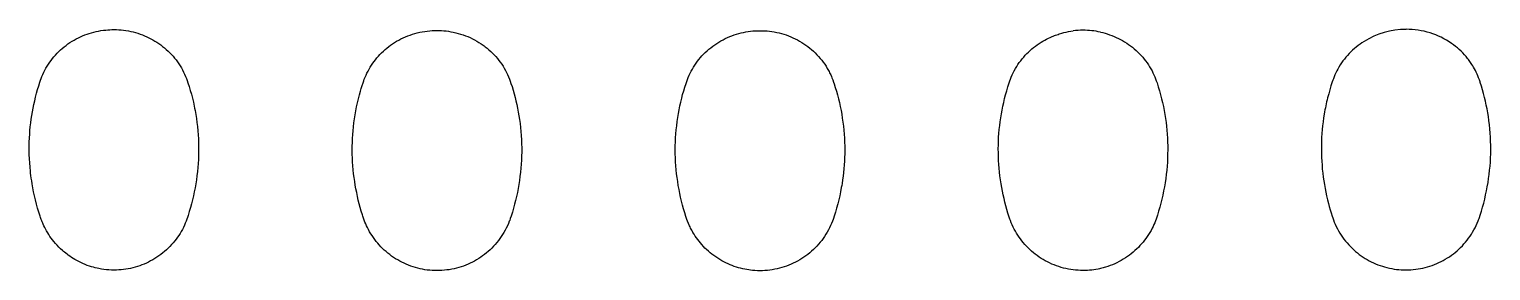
# Model space of a CAD drawing. Header units: millimetres. Extents: x -1718 to 143559, y -78490 to 15626.
# Drawn here: x 11563 to 14437, y 4106 to 4580 of the extents above; entities that cross this region are included whole.
import ezdxf

# ---------------------------------------------------------------- set-up
doc = ezdxf.new("R2010")
doc.units = ezdxf.units.MM
doc.header["$MEASUREMENT"] = 0
doc.layers.get('0').update_dxf_attribs({"linetype": 'CONTINUOUS'})

msp = doc.modelspace()

# ---------------------------------------------------------------- linework, layer by layer
at = {"color": 7, "ltscale": 0.03937}
for points in [[(11729.7, 4107.1), (11724.8, 4107.2), (11719.8, 4107.4), (11714.9, 4107.8), (11710, 4108.4), (11705.1, 4109.1), (11702.7, 4109.5), (11700.3, 4110), (11696.6, 4110.7), (11693, 4111.6), (11689.4, 4112.5), (11685.8, 4113.6), (11681.5, 4114.9), (11677.2, 4116.4), (11672.9, 4118.1), (11668.7, 4119.8), (11664.6, 4121.7), (11660.5, 4123.7), (11656.5, 4125.8), (11652.5, 4128.1), (11649.3, 4130), (11646.2, 4132), (11643.1, 4134.1), (11640, 4136.2), (11637.4, 4138.2), (11634.8, 4140.2), (11632.2, 4142.3), (11630.3, 4143.9), (11628.4, 4145.5), (11624.8, 4148.9), (11621.3, 4152.3), (11617.9, 4155.8), (11614.6, 4159.5), (11611.5, 4163.2), (11608.9, 4166.5), (11606.3, 4169.9), (11603.9, 4173.3), (11601.6, 4176.7), (11599.4, 4180.3), (11597.3, 4183.9), (11595.5, 4187.1), (11593.7, 4190.4), (11592.1, 4193.7), (11590.6, 4197.1), (11589.6, 4199.4), (11588.6, 4201.6), (11587.7, 4203.9), (11586.9, 4206.2), (11585.3, 4210.6), (11584.5, 4213.1), (11582, 4221), (11579.6, 4228.9), (11577.4, 4236.8), (11575.4, 4244.8), (11573.5, 4252.8), (11571.8, 4260.7), (11570.2, 4268.7), (11568.8, 4276.7), (11568, 4282.2), (11567.2, 4287.6), (11566.4, 4293.1), (11565.9, 4297.2), (11565.5, 4301.3), (11564.7, 4309.5), (11564.1, 4317.6), (11563.6, 4325.8), (11563.3, 4334), (11563.1, 4342.1), (11563.1, 4350.3), (11563.3, 4358.4), (11563.6, 4366.5), (11564.1, 4373.9), (11564.6, 4381.3), (11565.3, 4388.7), (11566.2, 4396), (11567.1, 4403.3), (11568.2, 4410.6), (11569.4, 4417.8), (11570.7, 4425.1), (11572.2, 4432.3), (11573.9, 4439.7), (11575.7, 4447), (11577.6, 4454.4), (11579.6, 4461.6), (11581.8, 4468.9), (11584.2, 4476.1), (11585.6, 4480.3), (11586.6, 4483.2), (11588.2, 4487.3), (11590, 4491.5), (11591.9, 4495.6), (11594, 4499.6), (11596.1, 4503.6), (11598.4, 4507.5), (11600.9, 4511.4), (11603.4, 4515.2), (11606.1, 4518.9), (11608.9, 4522.5), (11611.8, 4526), (11614.8, 4529.5), (11618, 4532.9), (11621.3, 4536.2), (11624.7, 4539.4), (11628.2, 4542.5), (11631.8, 4545.5), (11635.5, 4548.4), (11639.3, 4551.2), (11643.2, 4553.9), (11647.3, 4556.4), (11651.4, 4558.9), (11655.5, 4561.2), (11659.7, 4563.3), (11663.8, 4565.3), (11668.1, 4567.1), (11672.4, 4568.9), (11676.8, 4570.5), (11681.2, 4572), (11685.7, 4573.3), (11690.3, 4574.6), (11694.9, 4575.7), (11699.5, 4576.6), (11704.2, 4577.4), (11708.9, 4578.1), (11713.7, 4578.6), (11717.6, 4579), (11721.6, 4579.2), (11725.6, 4579.4), (11729.7, 4579.4)], [(11729.7, 4579.4), (11734.4, 4579.3), (11739.2, 4579.1), (11743.9, 4578.7), (11748.7, 4578.2), (11753.4, 4577.5), (11758.1, 4576.7), (11762.8, 4575.8), (11767.4, 4574.7), (11772, 4573.5), (11776.6, 4572.1), (11781.1, 4570.6), (11785.6, 4569), (11789.9, 4567.3), (11794.1, 4565.4), (11798.3, 4563.5), (11802.4, 4561.4), (11806.4, 4559.2), (11810.4, 4556.8), (11814.3, 4554.4), (11818.1, 4551.9), (11821.8, 4549.2), (11825.5, 4546.4), (11829, 4543.6), (11832.6, 4540.5), (11836.1, 4537.2), (11839.6, 4533.9), (11842.8, 4530.5), (11846, 4527), (11849, 4523.4), (11852, 4519.7), (11854.8, 4515.9), (11857.4, 4512), (11860, 4508.1), (11862.4, 4504.1), (11864.6, 4500.1), (11866.7, 4495.9), (11868.7, 4491.8), (11870.6, 4487.5), (11872.3, 4483.3), (11873.7, 4479.5), (11875.3, 4474.8), (11877.6, 4467.4), (11879.9, 4460), (11882, 4452.5), (11883.3, 4447.3), (11884.6, 4442), (11885.9, 4436.8), (11886.8, 4432.8), (11887.6, 4428.8), (11888.4, 4424.8), (11889.2, 4420.8), (11890.6, 4412.8), (11891.8, 4404.8), (11892.9, 4396.8), (11893.9, 4388.8), (11894.7, 4380.7), (11895.3, 4372.7), (11895.7, 4364.6), (11896, 4356.6), (11896.2, 4348.5), (11896.2, 4340.5), (11896, 4332.5), (11895.7, 4324.4), (11895.3, 4316.4), (11894.6, 4308.4), (11893.9, 4300.4), (11892.9, 4292.4), (11891.9, 4284.5), (11890.6, 4276.6), (11889.3, 4268.7), (11887.7, 4260.8), (11886.1, 4253), (11884.2, 4245.2), (11882.3, 4237.4), (11880.2, 4229.7), (11877.9, 4222), (11875.5, 4214.3), (11874.2, 4210.3), (11873.1, 4207.2), (11871.7, 4203.4), (11870, 4199.2), (11868.2, 4195.1), (11866.2, 4191), (11864.2, 4187), (11862, 4183), (11859.6, 4179.1), (11857.2, 4175.3), (11854.6, 4171.5), (11852, 4167.9), (11849.2, 4164.3), (11846.3, 4160.7), (11843.1, 4157.1), (11839.9, 4153.6), (11836.5, 4150.3), (11833, 4147), (11829.4, 4143.8), (11825.7, 4140.7), (11821.9, 4137.7), (11818, 4134.9), (11814, 4132.2), (11809.9, 4129.6), (11805.9, 4127.2), (11801.8, 4125), (11797.7, 4122.8), (11793.5, 4120.8), (11789.2, 4119), (11784.8, 4117.2), (11780.4, 4115.6), (11775.9, 4114.1), (11771.4, 4112.8), (11766.9, 4111.6), (11762.4, 4110.5), (11757.8, 4109.6), (11753.2, 4108.8), (11748.5, 4108.2), (11743.8, 4107.7), (11739.1, 4107.3), (11734.4, 4107.1), (11729.7, 4107.1)], [(12364.8, 4106), (12360.1, 4106.1), (12355.3, 4106.3), (12350.6, 4106.7), (12345.8, 4107.2), (12341.1, 4107.9), (12336.4, 4108.7), (12331.7, 4109.7), (12327, 4110.8), (12322.4, 4112.1), (12317.8, 4113.5), (12313.2, 4115), (12308.8, 4116.7), (12304.5, 4118.5), (12300.1, 4120.4), (12295.9, 4122.5), (12291.7, 4124.6), (12287.6, 4127), (12283.6, 4129.4), (12279.6, 4132), (12275.7, 4134.6), (12272, 4137.5), (12268.3, 4140.4), (12264.7, 4143.4), (12261.2, 4146.5), (12257.8, 4149.7), (12254.5, 4153), (12251.4, 4156.4), (12248.3, 4159.9), (12245.4, 4163.5), (12242.5, 4167.1), (12239.8, 4170.9), (12237.2, 4174.7), (12234.8, 4178.6), (12232.4, 4182.5), (12230.2, 4186.5), (12228.1, 4190.6), (12226.4, 4194.2), (12224.8, 4197.8), (12223.3, 4201.5), (12221.9, 4205.2), (12220.6, 4208.8), (12219.3, 4212.7), (12218.3, 4215.9), (12216.1, 4223), (12214, 4230.2), (12212, 4237.4), (12210.2, 4244.7), (12208.5, 4251.9), (12207, 4259.2), (12205.5, 4266.5), (12204.2, 4273.7), (12203.1, 4281), (12202, 4288.7), (12201, 4296.4), (12200.2, 4304.1), (12199.5, 4311.8), (12199, 4319.5), (12198.6, 4327.1), (12198.4, 4334.8), (12198.3, 4342.5), (12198.3, 4350.2), (12198.5, 4357.8), (12198.8, 4365.5), (12199.3, 4373.1), (12199.9, 4380.7), (12200.7, 4388.6), (12201.6, 4396.5), (12202.7, 4404.4), (12203.9, 4412.3), (12205.3, 4420.1), (12206.9, 4427.9), (12208.5, 4435.6), (12210.4, 4443.3), (12212.4, 4451), (12214.5, 4458.6), (12216.1, 4464), (12217.7, 4469.3), (12219.5, 4474.7), (12220.8, 4478.5), (12222, 4481.8), (12223.6, 4485.9), (12225.4, 4490), (12227.2, 4494), (12229.3, 4497.9), (12231.4, 4501.8), (12233.6, 4505.7), (12236, 4509.5), (12238.5, 4513.2), (12241.1, 4516.8), (12243.9, 4520.3), (12246.7, 4523.8), (12249.6, 4527.2), (12252.8, 4530.6), (12256, 4533.9), (12259.4, 4537.1), (12262.8, 4540.2), (12266.4, 4543.2), (12270, 4546), (12273.8, 4548.8), (12277.6, 4551.5), (12281.6, 4554), (12285.6, 4556.5), (12289.7, 4558.8), (12293.9, 4561), (12298.3, 4563.1), (12302.8, 4565.1), (12307.3, 4567), (12311.9, 4568.7), (12316.6, 4570.3), (12321.4, 4571.7), (12326.2, 4573), (12331, 4574.1), (12335.9, 4575.1), (12340.8, 4575.9), (12345.8, 4576.6), (12350.7, 4577.1), (12355.7, 4577.5), (12360.8, 4577.7), (12364.8, 4577.7)], [(12364.8, 4577.7), (12369.3, 4577.6), (12373.8, 4577.4), (12378.3, 4577.1), (12382.7, 4576.7), (12387.2, 4576.1), (12392.1, 4575.3), (12397, 4574.4), (12401.8, 4573.3), (12406.6, 4572), (12411.4, 4570.6), (12416.1, 4569.1), (12420.8, 4567.4), (12425.4, 4565.6), (12429.9, 4563.6), (12434.4, 4561.4), (12438.8, 4559.2), (12443.1, 4556.8), (12447.4, 4554.2), (12451.5, 4551.6), (12453.6, 4550.2), (12455.6, 4548.8), (12457.6, 4547.3), (12459.5, 4545.8), (12463.3, 4542.8), (12466.9, 4539.8), (12470.5, 4536.6), (12473.9, 4533.2), (12477.3, 4529.8), (12480.5, 4526.3), (12483.6, 4522.7), (12486.6, 4519), (12489.4, 4515.2), (12492.1, 4511.3), (12494.7, 4507.4), (12497.2, 4503.4), (12499.5, 4499.3), (12501.7, 4495.1), (12503.7, 4490.9), (12505.6, 4486.6), (12507.4, 4482.2), (12508.9, 4478), (12510.3, 4473.8), (12512.4, 4467.6), (12514.5, 4460.5), (12516.5, 4453.4), (12518.4, 4446.3), (12520.2, 4439.2), (12521.8, 4432), (12523.3, 4424.8), (12524.7, 4417.5), (12526, 4410.3), (12527.1, 4403), (12528.2, 4395.1), (12529.1, 4387.1), (12529.9, 4379.1), (12530.5, 4371.1), (12530.9, 4363.1), (12531.2, 4355.1), (12531.4, 4347.1), (12531.4, 4339.1), (12531.2, 4331.1), (12530.9, 4323.1), (12530.4, 4315.1), (12529.8, 4307.1), (12529, 4299.1), (12528.1, 4291.2), (12527, 4283.2), (12525.8, 4275.3), (12524.4, 4267.5), (12522.9, 4259.6), (12521.2, 4251.8), (12519.4, 4244), (12517.4, 4236.3), (12515.3, 4228.6), (12513.1, 4220.9), (12510.7, 4213.3), (12509.1, 4208.4), (12507.8, 4204.7), (12507.1, 4202.9), (12505.3, 4198.4), (12503.3, 4193.9), (12501.2, 4189.6), (12498.9, 4185.2), (12496.6, 4181), (12494, 4176.9), (12491.4, 4172.8), (12488.6, 4168.8), (12485.7, 4164.9), (12482.6, 4161.2), (12479.5, 4157.5), (12476.2, 4153.9), (12472.8, 4150.4), (12469.3, 4147), (12465.8, 4143.8), (12462.2, 4140.8), (12458.5, 4137.9), (12454.7, 4135), (12450.8, 4132.3), (12446.9, 4129.7), (12442.8, 4127.3), (12438.7, 4124.9), (12434.5, 4122.7), (12430.2, 4120.6), (12425.9, 4118.6), (12421.5, 4116.8), (12417, 4115.1), (12412.5, 4113.6), (12407.9, 4112.2), (12403.2, 4110.9), (12398.6, 4109.8), (12393.8, 4108.8), (12389.1, 4107.9), (12384.3, 4107.3), (12379.4, 4106.7), (12374.6, 4106.3), (12369.7, 4106.1), (12364.8, 4106)], [(13000, 4105.8), (12995.1, 4105.9), (12990.1, 4106.1), (12987.6, 4106.3), (12985.2, 4106.5), (12981.5, 4106.9), (12977.8, 4107.4), (12974.1, 4108), (12970.4, 4108.7), (12966.1, 4109.6), (12961.9, 4110.6), (12957.7, 4111.7), (12953.5, 4113), (12949.3, 4114.4), (12945.2, 4115.9), (12941.1, 4117.5), (12937.1, 4119.3), (12932.9, 4121.2), (12928.8, 4123.3), (12924.8, 4125.5), (12920.8, 4127.8), (12916.9, 4130.2), (12913.1, 4132.8), (12909.3, 4135.5), (12905.6, 4138.2), (12902, 4141.1), (12898.5, 4144.1), (12895.1, 4147.2), (12891.8, 4150.4), (12888.6, 4153.7), (12885.5, 4157.1), (12882.7, 4160.3), (12880.1, 4163.6), (12877.5, 4167), (12875, 4170.4), (12872.7, 4173.9), (12870.4, 4177.4), (12868.2, 4181), (12867, 4183.1), (12865.8, 4185.3), (12864.7, 4187.4), (12863.6, 4189.6), (12862.5, 4191.8), (12861.5, 4194), (12859.5, 4198.5), (12857.7, 4203), (12856.3, 4206.7), (12855, 4210.5), (12854.5, 4212.1), (12852.1, 4219.7), (12849.9, 4227.2), (12847.8, 4234.8), (12845.8, 4242.5), (12844, 4250.1), (12842.3, 4257.8), (12840.8, 4265.5), (12839.4, 4273.2), (12838.2, 4281), (12837.1, 4288.7), (12836.1, 4296.4), (12835.3, 4304.2), (12834.7, 4312), (12834.1, 4319.7), (12833.8, 4327.5), (12833.5, 4335.2), (12833.5, 4343), (12833.5, 4351), (12833.8, 4359), (12834.1, 4366.9), (12834.7, 4374.9), (12835.3, 4382.8), (12836.2, 4390.7), (12837.2, 4398.6), (12838.3, 4406.5), (12839.6, 4414.3), (12841, 4422.1), (12842.5, 4429.6), (12844.2, 4437.1), (12846, 4444.5), (12847.9, 4451.9), (12850, 4459.2), (12852.2, 4466.5), (12854.6, 4473.8), (12855.9, 4477.6), (12857.2, 4481.3), (12858.9, 4485.5), (12860.7, 4489.7), (12862.7, 4493.8), (12864.8, 4497.9), (12867, 4501.9), (12869.3, 4505.9), (12871.8, 4509.7), (12874.4, 4513.5), (12877.1, 4517.2), (12879.9, 4520.8), (12882.9, 4524.4), (12885.9, 4527.8), (12889.2, 4531.2), (12892.5, 4534.6), (12896, 4537.8), (12899.6, 4540.9), (12903.3, 4543.9), (12907.1, 4546.8), (12910.9, 4549.6), (12914.9, 4552.3), (12918.9, 4554.8), (12923.1, 4557.2), (12927.3, 4559.5), (12931.6, 4561.7), (12935.9, 4563.7), (12940.4, 4565.6), (12944.9, 4567.3), (12949.4, 4569), (12953.8, 4570.4), (12958.3, 4571.7), (12962.8, 4572.9), (12967.4, 4573.9), (12972, 4574.8), (12976.6, 4575.5), (12981.3, 4576.2), (12985.9, 4576.7), (12990.6, 4577), (12995.3, 4577.2), (13000, 4577.3)], [(13000, 4577.3), (13004.7, 4577.2), (13009.4, 4577), (13014.2, 4576.7), (13018.9, 4576.2), (13023.5, 4575.5), (13028.2, 4574.8), (13032.9, 4573.9), (13037.5, 4572.8), (13042, 4571.6), (13046.7, 4570.3), (13051.3, 4568.8), (13055.9, 4567.1), (13060.4, 4565.3), (13064.8, 4563.4), (13069.2, 4561.3), (13073.6, 4559.1), (13077.8, 4556.8), (13082, 4554.3), (13086.1, 4551.7), (13090.1, 4549), (13094, 4546.2), (13097.8, 4543.2), (13101.5, 4540.1), (13105.1, 4536.9), (13108.6, 4533.6), (13112, 4530.1), (13115.3, 4526.6), (13118.4, 4522.9), (13121.5, 4519.2), (13124.4, 4515.3), (13127.2, 4511.4), (13129.8, 4507.4), (13132.3, 4503.3), (13133.5, 4501.2), (13134.7, 4499.1), (13135.8, 4497), (13136.9, 4494.8), (13138, 4492.7), (13139, 4490.5), (13140.3, 4487.6), (13141.5, 4484.7), (13143.1, 4480.5), (13144.6, 4476.3), (13145.7, 4473.1), (13148, 4465.8), (13150.3, 4458.4), (13152.3, 4451), (13154.3, 4443.5), (13156.1, 4436), (13157.7, 4428.5), (13159.3, 4420.8), (13160.7, 4413), (13161.9, 4405.3), (13163, 4397.5), (13164, 4389.7), (13164.8, 4381.9), (13165.4, 4374.1), (13165.9, 4366.2), (13166.3, 4358.4), (13166.5, 4350.5), (13166.6, 4342.7), (13166.5, 4335.4), (13166.3, 4328.1), (13165.9, 4320.8), (13165.5, 4313.5), (13164.9, 4306.2), (13164.2, 4298.9), (13163.3, 4291.6), (13162.4, 4284.4), (13161.3, 4277.2), (13160.6, 4273.1), (13159.9, 4269), (13158.4, 4261), (13156.7, 4252.9), (13154.8, 4244.9), (13152.8, 4236.9), (13150.7, 4229), (13148.4, 4221.1), (13145.9, 4213.3), (13144.3, 4208.5), (13143.7, 4206.7), (13142.3, 4203), (13140.6, 4198.7), (13138.7, 4194.4), (13136.7, 4190.2), (13134.5, 4185.9), (13132.1, 4181.6), (13129.6, 4177.4), (13127, 4173.3), (13124.2, 4169.3), (13121.3, 4165.4), (13118.3, 4161.6), (13115.1, 4157.9), (13111.9, 4154.3), (13108.5, 4150.8), (13105, 4147.4), (13101.4, 4144.1), (13097.7, 4140.9), (13093.9, 4137.9), (13090.1, 4135), (13086.2, 4132.3), (13082.2, 4129.7), (13078.1, 4127.2), (13074, 4124.8), (13069.8, 4122.6), (13065.5, 4120.5), (13061.1, 4118.5), (13056.7, 4116.7), (13052.3, 4115), (13047.7, 4113.4), (13043.1, 4112), (13038.5, 4110.7), (13033.8, 4109.6), (13029, 4108.6), (13024.2, 4107.7), (13019.4, 4107), (13014.6, 4106.5), (13009.8, 4106.1), (13004.9, 4105.9), (13000, 4105.8)], [(13635.2, 4106.3), (13630.4, 4106.3), (13625.5, 4106.6), (13620.7, 4106.9), (13615.9, 4107.5), (13611.1, 4108.1), (13606.3, 4109), (13601.6, 4110), (13596.9, 4111.1), (13592.2, 4112.4), (13587.5, 4113.8), (13582.9, 4115.4), (13578.4, 4117.1), (13573.9, 4119), (13569.4, 4121), (13565, 4123.2), (13560.9, 4125.4), (13556.8, 4127.7), (13552.8, 4130.1), (13548.9, 4132.7), (13545.1, 4135.4), (13541.3, 4138.2), (13537.6, 4141.2), (13534, 4144.2), (13530.6, 4147.4), (13527.2, 4150.7), (13523.9, 4154), (13520.7, 4157.5), (13517.7, 4161), (13514.8, 4164.6), (13512.1, 4168.2), (13509.4, 4171.9), (13506.8, 4175.8), (13504.4, 4179.6), (13502.1, 4183.6), (13499.9, 4187.6), (13497.9, 4191.7), (13496, 4195.9), (13494.2, 4200.1), (13492.5, 4204.3), (13491.5, 4207.1), (13490.2, 4211), (13487.6, 4218.9), (13485.5, 4226), (13483.5, 4233.2), (13481.6, 4240.4), (13479.8, 4247.6), (13478.2, 4254.8), (13476.7, 4262.1), (13475.3, 4269.4), (13474.1, 4276.7), (13472.9, 4284.3), (13471.9, 4291.9), (13471, 4299.5), (13470.3, 4307.1), (13469.7, 4314.7), (13469.2, 4322.3), (13468.9, 4330), (13468.7, 4337.6), (13468.6, 4345.2), (13468.7, 4352.8), (13469, 4360.4), (13469.3, 4368), (13469.9, 4375.5), (13470.5, 4383.1), (13471.3, 4390.8), (13472.3, 4398.5), (13473.4, 4406.1), (13474.6, 4413.8), (13476, 4421.4), (13477.5, 4429), (13479.2, 4436.5), (13480.9, 4444), (13482.9, 4451.5), (13485.1, 4459.2), (13487.4, 4467), (13489.9, 4474.7), (13491.3, 4478.7), (13492.4, 4481.8), (13494.1, 4486.1), (13496, 4490.4), (13498, 4494.6), (13500.1, 4498.7), (13502.4, 4502.8), (13504.7, 4506.8), (13507.3, 4510.7), (13509.9, 4514.5), (13512.7, 4518.2), (13515.5, 4521.9), (13518.5, 4525.5), (13521.6, 4528.9), (13524.7, 4532.2), (13527.9, 4535.3), (13531.2, 4538.4), (13534.5, 4541.3), (13538, 4544.1), (13541.5, 4546.9), (13545.1, 4549.5), (13548.8, 4552.1), (13552.6, 4554.5), (13556.4, 4556.8), (13559.9, 4558.8), (13563.4, 4560.7), (13567, 4562.4), (13570.6, 4564.1), (13574.3, 4565.7), (13576.6, 4566.7), (13578.9, 4567.6), (13581.3, 4568.5), (13583.6, 4569.3), (13586, 4570.1), (13588.4, 4570.9), (13593.2, 4572.3), (13597.6, 4573.5), (13602, 4574.5), (13606.5, 4575.4), (13611, 4576.2), (13615.5, 4576.8)], [(13669.3, 4574.4), (13673.8, 4573.4), (13678.4, 4572.2), (13682.9, 4570.8), (13687.3, 4569.3), (13691.8, 4567.7), (13696.1, 4566), (13700.4, 4564.1), (13704.7, 4562.1), (13708.9, 4560), (13713, 4557.7), (13717, 4555.3), (13721, 4552.8), (13724.9, 4550.2), (13728.7, 4547.4), (13732.4, 4544.6), (13736, 4541.6), (13739.5, 4538.5), (13742.9, 4535.4), (13746.2, 4532.1), (13749.4, 4528.7), (13752.5, 4525.2), (13755.5, 4521.6), (13758.3, 4518), (13761.1, 4514.2), (13763.7, 4510.4), (13766.2, 4506.4), (13768.5, 4502.4), (13770.8, 4498.3), (13772.7, 4494.5), (13774.5, 4490.7), (13776.2, 4486.7), (13777.8, 4482.8), (13779.3, 4478.7), (13780.7, 4474.6), (13783.2, 4466.9), (13785.5, 4459.3), (13787.6, 4451.5), (13789.6, 4443.7), (13791.5, 4435.9), (13793.2, 4428.1), (13794.8, 4420.2), (13796.1, 4412.6), (13797.3, 4404.9), (13798.4, 4397.2), (13799.3, 4389.5), (13800.1, 4381.8), (13800.7, 4374), (13801.2, 4366.3), (13801.5, 4358.5), (13801.7, 4350.8), (13801.7, 4343), (13801.6, 4335.2), (13801.4, 4327.5), (13801, 4319.3), (13800.4, 4311.1), (13799.7, 4303), (13798.8, 4294.8), (13797.7, 4286.7), (13796.5, 4278.6), (13795.2, 4270.5), (13793.7, 4262.5), (13792, 4254.5), (13790.2, 4246.5), (13788.2, 4238.6), (13786.1, 4230.7), (13783.8, 4222.8), (13781.4, 4215), (13780, 4210.7), (13778.9, 4207.4), (13777.5, 4203.8), (13776.1, 4200.1), (13774.5, 4196.4), (13772.8, 4192.8), (13771.1, 4189.2), (13768.9, 4185.1), (13766.6, 4181), (13764.1, 4177.1), (13761.6, 4173.2), (13758.9, 4169.4), (13756.2, 4165.7), (13753.3, 4162), (13750.3, 4158.5), (13747.2, 4155.1), (13744, 4151.7), (13740.7, 4148.5), (13737.3, 4145.3), (13733.8, 4142.3), (13730.1, 4139.3), (13726.3, 4136.4), (13722.4, 4133.6), (13718.5, 4130.9), (13714.4, 4128.4), (13710.3, 4126), (13706.1, 4123.7), (13701.8, 4121.6), (13697.5, 4119.6), (13693.1, 4117.7), (13688.7, 4115.9), (13684, 4114.3), (13679.3, 4112.8), (13676.9, 4112.1), (13674.5, 4111.4), (13672.1, 4110.8), (13669.7, 4110.2), (13667.3, 4109.7), (13664.8, 4109.2), (13660.6, 4108.4), (13656.4, 4107.8), (13652.2, 4107.2), (13648, 4106.8), (13643.7, 4106.5), (13639.5, 4106.3), (13635.2, 4106.3)], [(14187.7, 4556.2), (14183.7, 4553.6), (14179.8, 4550.9), (14176, 4548.1), (14172.3, 4545.2), (14168.7, 4542.1), (14165.2, 4538.9), (14161.7, 4535.7), (14158.4, 4532.3), (14155.2, 4528.8), (14152.1, 4525.2), (14149.1, 4521.5), (14146.3, 4517.8), (14143.5, 4513.9), (14140.9, 4509.9), (14138.4, 4505.9), (14136.1, 4501.7), (14134.1, 4498.1), (14132.3, 4494.4), (14130.6, 4490.7), (14129, 4486.9), (14127.5, 4483), (14126.5, 4480.3), (14125.2, 4476.5), (14122.7, 4468.9), (14120.3, 4461.1), (14118.2, 4453.3), (14116.1, 4445.4), (14115.2, 4441.5), (14114.2, 4437.5), (14113.3, 4433.6), (14112.5, 4429.6), (14111.7, 4425.6), (14110.9, 4421.6), (14110.2, 4417.6), (14109.5, 4413.6), (14108.3, 4406), (14107.2, 4398.3), (14106.3, 4390.6), (14105.5, 4382.9), (14104.9, 4375.1), (14104.4, 4367.4), (14104.1, 4359.6), (14103.9, 4351.8), (14103.8, 4344), (14103.9, 4336.3), (14104.2, 4328.5), (14104.5, 4320.7), (14105.1, 4312.9), (14105.7, 4305.1), (14106.6, 4297.3), (14107.5, 4289.8), (14108.5, 4282.4), (14109.7, 4274.9), (14111.1, 4267.4), (14112.5, 4260), (14114.1, 4252.6), (14115.9, 4245.2), (14117.7, 4237.9), (14119.4, 4231.7), (14121.2, 4225.5), (14123, 4219.3), (14125, 4213.2), (14126.1, 4209.9), (14127.5, 4205.9), (14129.3, 4201.4), (14131.1, 4197), (14133.2, 4192.6), (14135.4, 4188.3), (14137.7, 4184.1), (14140.1, 4179.9), (14142.7, 4175.8), (14145.4, 4171.8), (14148.2, 4168), (14151.2, 4164.2), (14154.3, 4160.4), (14157.5, 4156.8), (14160.8, 4153.4), (14164.2, 4150), (14167.6, 4146.8), (14171.1, 4143.7), (14174.7, 4140.7), (14178.4, 4137.9), (14182.1, 4135.2), (14186, 4132.5), (14189.9, 4130.1), (14193.9, 4127.7), (14197.9, 4125.4), (14202, 4123.3), (14206.2, 4121.3), (14210.4, 4119.5), (14214.7, 4117.7), (14219.2, 4116.1), (14223.7, 4114.6), (14228.2, 4113.2), (14232.8, 4112), (14237.5, 4110.9), (14242.1, 4109.9), (14246.8, 4109.2), (14251.5, 4108.5), (14256.2, 4108), (14260.9, 4107.7), (14265.6, 4107.4), (14270.4, 4107.4)], [(14270.4, 4107.4), (14275.1, 4107.5), (14279.7, 4107.7), (14284.5, 4108.1), (14289.3, 4108.6), (14294, 4109.3), (14298.7, 4110.1), (14303.4, 4111), (14308, 4112.2), (14312.6, 4113.4), (14317.2, 4114.8), (14321.7, 4116.4), (14326.2, 4118), (14330.6, 4119.9), (14334.9, 4121.8), (14339.2, 4123.9), (14343.4, 4126.1), (14347.5, 4128.4), (14351.6, 4130.9), (14355.5, 4133.4), (14359.4, 4136.2), (14363.3, 4139), (14367, 4141.9), (14370.6, 4145), (14374.2, 4148.2), (14377.6, 4151.5), (14381, 4154.9), (14384.2, 4158.4), (14387.3, 4162.1), (14390.4, 4165.8), (14393.3, 4169.7), (14396.1, 4173.6), (14398.8, 4177.6), (14401.3, 4181.8), (14403.8, 4186), (14406, 4190.3), (14408.2, 4194.6), (14410.2, 4199.1), (14412, 4203.6), (14412.9, 4205.9), (14413.8, 4208.1), (14414.6, 4210.5), (14416, 4214.9), (14418.5, 4222.7), (14420.8, 4230.6), (14423, 4238.6), (14425, 4246.6), (14426.8, 4254.6), (14428.6, 4262.6), (14430.1, 4270.7), (14431.5, 4278.9), (14432.7, 4286.9), (14433.8, 4295), (14434.7, 4303.1), (14435.5, 4311.2), (14436.1, 4319.3), (14436.5, 4327.5), (14436.8, 4335.6), (14436.9, 4343.8), (14436.9, 4351.9), (14436.7, 4360.1), (14436.3, 4368.2), (14435.8, 4376.3), (14435.2, 4384.4), (14434.3, 4392.5), (14433.4, 4400.6), (14432.2, 4408.6), (14431, 4416.2), (14429.6, 4423.8), (14428.1, 4431.3), (14426.5, 4438.8), (14424.7, 4446.3), (14422.7, 4453.7), (14420.7, 4461.1), (14418.5, 4468.4), (14416.2, 4475.7), (14415.9, 4476.7), (14414.5, 4480.7), (14413, 4484.8), (14411.5, 4488.5), (14410, 4492.1), (14408.3, 4495.6), (14406.6, 4499.1), (14404.7, 4502.6), (14403.2, 4505.4), (14401.5, 4508.2), (14399.8, 4510.9), (14398.5, 4512.9), (14397.1, 4514.9), (14395.7, 4516.9), (14394.3, 4518.9), (14392.9, 4520.8), (14391.4, 4522.7), (14388.3, 4526.4), (14385.2, 4530), (14381.9, 4533.5), (14378.5, 4537), (14375, 4540.2), (14371.4, 4543.4), (14367.7, 4546.5), (14363.9, 4549.4), (14360, 4552.2)]]:
    msp.add_lwpolyline(points, dxfattribs=at)
for centre, radius, start, end in [((13635.5, 4419.4), 158.7, 90.1202, 97.2347), ((13635.5, 4419.4), 158.7, 90.1202, 97.2347), ((13635.5, 4419.8), 158.3, 77.7004, 90.1291)]:
    msp.add_arc(centre, radius, start, end, dxfattribs=at)
for centre, major_axis, ratio, start_param, end_param in [((14270.5, 4434.8), (151.6, 5.3), 0.956385, 1.538166, 2.114524), ((14270.1, 4434.5), (151.6, 10.1), 0.957299, 0.873647, 1.505091)]:
    msp.add_ellipse(centre, major_axis=major_axis, ratio=ratio, start_param=start_param, end_param=end_param, dxfattribs=at)

doc.saveas('drawing.dxf')
